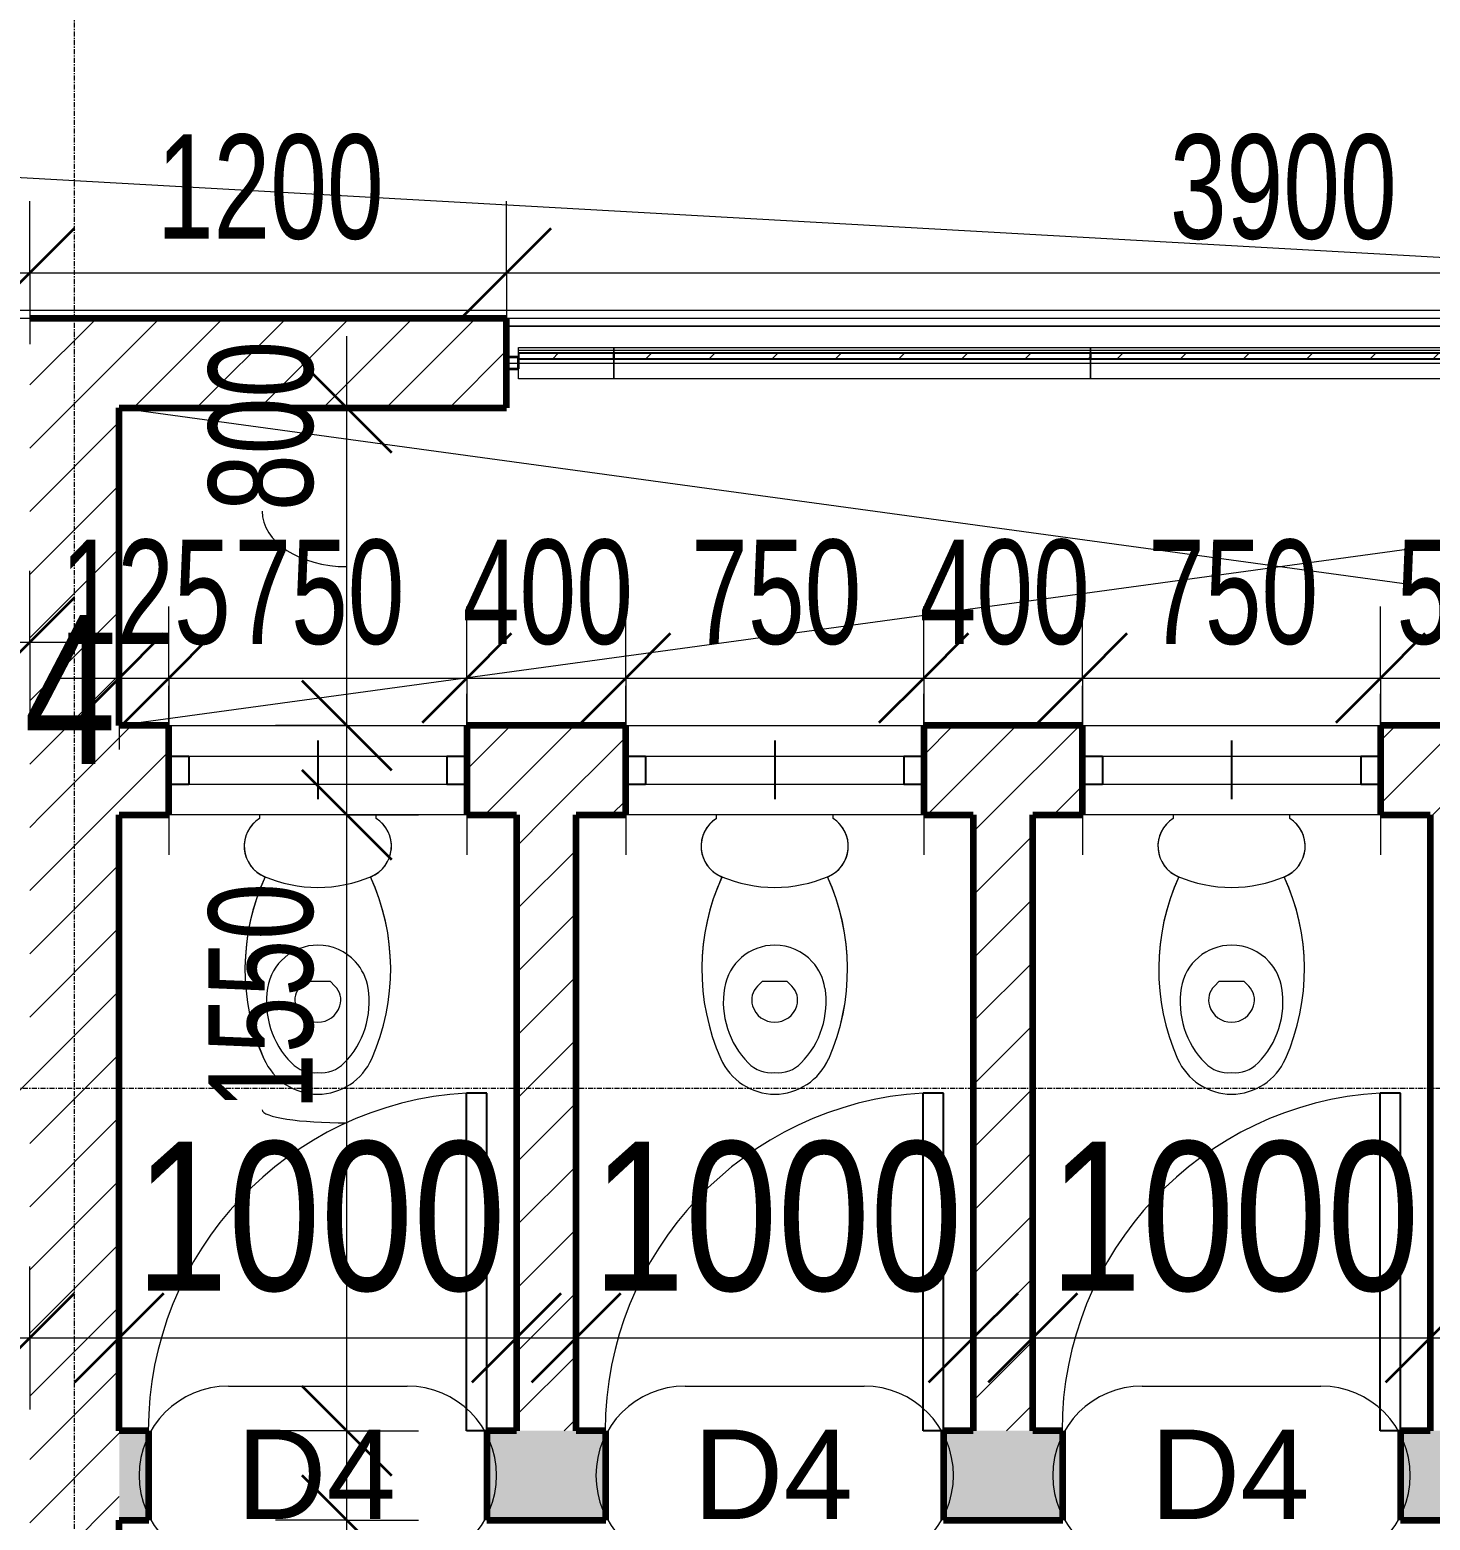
# Model space of a CAD drawing. Header units: millimetres. Extents: x -35190 to 411743, y -233114 to 23872.
# Drawn here: x 7874 to 11399, y 5335 to 9086 of the extents above; entities that cross this region are included whole.
import ezdxf

# ---------------------------------------------------------------- set-up
doc = ezdxf.new("R2010")
doc.units = ezdxf.units.MM
doc.linetypes.add('Grid Line', pattern=[22.225, 12.7, -3.175, 3.175, -3.175])
for name, color, linetype, lineweight in [('A-ANNO-DIMS', 211, 'Continuous', 9), ('A-ANNO-DIMS-75', 211, 'Continuous', 9), ('A-DETL-THIN', 151, 'Continuous', 18), ('A-DOOR', 31, 'Continuous', 18), ('A-DOOR-IDEN', 31, 'Continuous', 9), ('A-FLOR-HRAL', 11, 'Continuous', 18), ('A-GLAZ', 151, 'Continuous', 18), ('A-GLAZ-CURT', 52, 'Continuous', 18), ('A-GLAZ-CWMG', 51, 'Continuous', 18), ('A-WALL', 113, 'Continuous', 18), ('A-WALL-PATT', 111, 'Continuous', 18), ('P-SANR-FIXT', 6, 'Continuous', 18), ('S-GRID', 1, 'Continuous', 9)]:
    doc.layers.add(name, color=color, linetype=linetype, lineweight=lineweight)
doc.styles.add('Arial_10', font='arial.ttf', dxfattribs={"height": 225})
doc.styles.add('Arial_3', font='arial.ttf', dxfattribs={"width": 0.8, "height": 375})
doc.styles.add('Arial_8', font='arial.ttf', dxfattribs={"width": 0.7, "height": 262.5})
doc.dimstyles.new('main_4_5mm', dxfattribs={"dimscale": 304.8, "dimtxt": 382.597275, "dimasz": 0.738189, "dimexe": 0.590551, "dimexo": 0.0625, "dimgap": 0.024606, "dimtad": 1, "dimdec": 0, "dimzin": 0, "dimdsep": 46, "dimtxsty": 'Arial_3', "dimblk1": 'OBLIQUE', "dimblk2": 'OBLIQUE', "dimsah": 1, "dimcen": 0.09, "dimdle": 0.590551, "dimazin": 0, "dimtfac": 1, "dimtdec": 4, "dimtix": 1, "dimtmove": 0, "dimatfit": 3, "dimfxl": 0.590551, "dimfxlon": 1, "dimtvp": 1, "dimtolj": 1, "dimtzin": 0, "dimarcsym": 2})
doc.dimstyles.new('main_4_5mm_1', dxfattribs={"dimscale": 304.8, "dimtxt": 382.597275, "dimasz": 0.738189, "dimexe": 0.590551, "dimexo": 0.0625, "dimgap": 0.024606, "dimtad": 1, "dimdec": 0, "dimzin": 0, "dimdsep": 46, "dimtxsty": 'Arial_3', "dimblk1": 'OBLIQUE', "dimblk2": 'OBLIQUE', "dimsah": 1, "dimcen": 0.09, "dimdle": 0.590551, "dimazin": 0, "dimtfac": 1, "dimtdec": 4, "dimtix": 1, "dimtmove": 1, "dimatfit": 3, "dimfxl": 0.590551, "dimfxlon": 1, "dimtvp": 1, "dimtolj": 1, "dimtzin": 0, "dimarcsym": 2})
doc.dimstyles.new('small_3_5mm', dxfattribs={"dimscale": 304.8, "dimtxt": 267.818092, "dimasz": 0.738189, "dimexe": 0.590551, "dimexo": 0.0625, "dimgap": 0.024606, "dimtad": 1, "dimdec": 0, "dimzin": 0, "dimdsep": 46, "dimtxsty": 'Arial_8', "dimblk1": 'OBLIQUE', "dimblk2": 'OBLIQUE', "dimsah": 1, "dimcen": 0.09, "dimdle": 0.590551, "dimazin": 0, "dimtfac": 1, "dimtdec": 4, "dimtix": 1, "dimtmove": 0, "dimatfit": 3, "dimfxl": 0.590551, "dimfxlon": 1, "dimtvp": 1, "dimtolj": 1, "dimtzin": 0, "dimarcsym": 2})
doc.dimstyles.new('small_3_5mm_1', dxfattribs={"dimscale": 304.8, "dimtxt": 267.818092, "dimasz": 0.738189, "dimexe": 0.590551, "dimexo": 0.0625, "dimgap": 0.024606, "dimtad": 1, "dimdec": 0, "dimzin": 0, "dimdsep": 46, "dimtxsty": 'Arial_8', "dimblk1": 'OBLIQUE', "dimblk2": 'OBLIQUE', "dimsah": 1, "dimcen": 0.09, "dimdle": 0.590551, "dimazin": 0, "dimtfac": 1, "dimtdec": 4, "dimtix": 1, "dimtmove": 1, "dimatfit": 3, "dimfxl": 0.590551, "dimfxlon": 1, "dimtvp": 1, "dimtolj": 1, "dimtzin": 0, "dimarcsym": 2})
pattern_1 = [(45, (0, 0), (-79.5495, 79.5495), [])]

# ---------------------------------------------------------------- blocks, each defined once
blk = doc.blocks.new('M_Single-Flush - 850 x 2100mm-428653-GROUND FLOOR')
at = {"layer": 'A-DOOR', "lineweight": 25}
for p, q in [((374, 112.5), (374, 962.7)), ((425, 962.7), (374, 962.7)), ((425, 112.5), (425, 962.7)), ((425, 112.5), (374, 112.5))]:
    blk.add_line(p, q, dxfattribs=at)
at = {"layer": 'A-DOOR'}
blk.add_arc((425, 112.5), 851.7, 93.433, 180, dxfattribs=at)
blk = doc.blocks.new('Sliding - 2L - SL750 X 900-440830-GROUND FLOOR')
at = {"layer": 'A-GLAZ'}
for p, q in [((-48.8, 112.5), (-48.8, 212.5)), ((701.2, 112.5), (701.2, 212.5)), ((651.2, 35), (1.2, 35)), ((1.2, -35), (651.2, -35)), ((-48.8, -112.5), (-48.8, -192.5)), ((701.2, -112.5), (701.2, -212.5))]:
    blk.add_line(p, q, dxfattribs=at)
at = {"layer": 'A-GLAZ', "lineweight": 25}
for p, q in [((326.2, -75), (326.2, 72.5)), ((1.2, 35), (-48.8, 35)), ((1.2, -35), (1.2, 35)), ((701.2, 35), (651.2, 35)), ((651.2, -35), (651.2, 35)), ((-48.8, -35), (1.2, -35)), ((651.2, -35), (701.2, -35))]:
    blk.add_line(p, q, dxfattribs=at)
blk = doc.blocks.new('Top Rail Type - Top Rail_Internal_-462141-GROUND FLOOR')
at = {"layer": 'A-FLOR-HRAL'}
for p, q in [((14148.9, 8379.7), (4947.9, 8379.7)), ((9073.9, 8339.7), (12973.9, 8339.7))]:
    blk.add_line(p, q, dxfattribs=at)
blk = doc.blocks.new('Top Rail Type - Top Rail_Internal_-V3-GROUND FLOOR')
at = {"layer": 'A-FLOR-HRAL'}
for p, q in [((14148.9, 8379.7), (1223.9, 8379.7)), ((12973.9, 8339.7), (9073.9, 8339.7))]:
    blk.add_line(p, q, dxfattribs=at)
blk = doc.blocks.new('WC Dis w Cistern _7_ - 540 x 360mm-515151-GROUND FLOOR')
at = {"layer": 'P-SANR-FIXT'}
for p, q in [((-146.9, 0), (-146.9, -8.9)), ((-146.9, 0), (-146.9, -8.9)), ((146.9, -8.9), (146.9, 0)), ((146.9, -8.9), (146.9, 0)), ((-43.1, -430.6), (-30.8, -418.2)), ((-30.8, -418.2), (30.8, -418.2)), ((30.8, -418.2), (43.1, -430.6))]:
    blk.add_line(p, q, dxfattribs=at)
for centre, radius, start, end in [((-102.8, -78.7), 82.5, 122.2745, 248.8192), ((-102.8, -78.7), 82.5, 122.2745, 246.8782), ((102.8, -78.7), 82.5, 291.1808, 57.7255), ((102.8, -78.7), 82.5, 293.1218, 57.7255), ((375, -388.2), 558.4, 155.3545, 203.7969), ((375, -388.2), 558.4, 155.3903, 203.7969), ((0, 162.1), 344.3, 246.8782, 293.1218), ((-375, -388.2), 558.4, 336.2031, 24.6455), ((-375, -388.2), 558.4, 336.2031, 24.6097), ((0, -455.9), 128.2, 89.9985, 170.9061), ((0, -455.9), 128.2, 42.4453, 90.0015), ((0, -455.9), 128.2, 9.0939, 42.4453), ((90.5, -470.4), 219.9, 170.9061, 224.3974), ((-7.8, -465.9), 50, 135, 197.1865), ((7.8, -465.9), 50, 342.8171, 45), ((-90.5, -470.4), 219.9, 315.6026, 9.0939), ((0, -463.5), 58.1, 197.1865, 342.8171), ((1.4, -553), 150, 203.7969, 269.4689), ((1.4, -553), 150, 203.7969, 269.4689), ((-8.3, -567.1), 81.6, 224.3974, 275.8355), ((-1.4, -553), 150, 270.5311, 336.2031), ((-1.4, -553), 150, 270.5311, 336.2031), ((8.3, -567.1), 81.6, 264.1645, 315.6026)]:
    blk.add_arc(centre, radius, start, end, dxfattribs=at)
blk = doc.blocks.new('Rectangular Mullion - 30mm Square-695042-GROUND FLOOR')
at = {"layer": 'A-GLAZ-CWMG', "lineweight": 35}
for p, q in [((-30, 15), (0, 15)), ((-30, -15), (-30, 15)), ((0, 15), (0, -15)), ((0, -15), (-30, -15))]:
    blk.add_line(p, q, dxfattribs=at)
blk = doc.blocks.new('grill panel - grill panel-704256-GROUND FLOOR')
at = {"layer": 'A-GLAZ-CURT'}
for p, q in [((-600, -32.3), (-600, -24.6)), ((-600, -39.4), (-600, -32.3)), ((600, -32.3), (-600, -32.3)), ((600, -24.6), (600, -32.3)), ((600, -32.3), (600, -39.4)), ((600, -39.4), (-600, -39.4))]:
    blk.add_line(p, q, dxfattribs=at)
blk = doc.blocks.new('grill panel - grill panel-V38-GROUND FLOOR')
at = {"layer": 'A-GLAZ-CURT'}
h = blk.add_hatch(dxfattribs=at)
h.set_pattern_fill('FP_26', color=256, style=0, pattern_type=2)
h.set_pattern_definition([(225, (11143.9, 8247.18), (79.5495, -79.5495), [])])
h.paths.add_polyline_path([(-600, -10.4), (-600, -24.6), (600, -24.6), (600, -10.4), (-554.3, -10.4)])
for p, q in [((-600, -10.4), (-600, 39.4)), ((-600, 39.4), (600, 39.4)), ((600, 39.4), (600, -10.4))]:
    blk.add_line(p, q, dxfattribs=at)
at = {"layer": 'A-GLAZ-CURT', "lineweight": 25}
for p, q in [((-600, -10.4), (-600, -24.6)), ((600, -10.4), (-600, -10.4)), ((-600, -24.6), (600, -24.6)), ((600, -24.6), (600, -10.4))]:
    blk.add_line(p, q, dxfattribs=at)
blk = doc.blocks.new('grill panel - grill panel-V39-GROUND FLOOR')
at = {"layer": 'A-GLAZ-CURT'}
h = blk.add_hatch(dxfattribs=at)
h.set_pattern_fill('FP_27', color=256, style=0, pattern_type=2)
h.set_pattern_definition([(225, (9943.9, 8247.18), (79.5495, -79.5495), [])])
h.paths.add_polyline_path([(-600, -10.4), (-600, -24.6), (600, -24.6), (600, -10.4), (-294.5, -10.4)])
for p, q in [((-600, -10.4), (-600, 39.4)), ((-600, 39.4), (600, 39.4)), ((600, 39.4), (600, -10.4))]:
    blk.add_line(p, q, dxfattribs=at)
at = {"layer": 'A-GLAZ-CURT', "lineweight": 25}
for p, q in [((-600, -10.4), (-600, -24.6)), ((600, -10.4), (-600, -10.4)), ((-600, -24.6), (600, -24.6)), ((600, -24.6), (600, -10.4))]:
    blk.add_line(p, q, dxfattribs=at)
blk = doc.blocks.new('grill panel - grill panel-704987-GROUND FLOOR')
at = {"layer": 'A-GLAZ-CURT'}
for p, q in [((-120, -32.3), (-120, -24.6)), ((-120, -39.4), (-120, -32.3)), ((120, -32.3), (-120, -32.3)), ((120, -24.6), (120, -32.3)), ((120, -32.3), (120, -39.4)), ((120, -39.4), (-120, -39.4))]:
    blk.add_line(p, q, dxfattribs=at)
blk = doc.blocks.new('grill panel - grill panel-V40-GROUND FLOOR')
at = {"layer": 'A-GLAZ-CURT'}
h = blk.add_hatch(dxfattribs=at)
h.set_pattern_fill('FP_28', color=256, style=0, pattern_type=2)
h.set_pattern_definition([(225, (9223.9, 8247.18), (79.5495, -79.5495), [])])
h.paths.add_polyline_path([(-120, -10.4), (-120, -24.6), (120, -24.6), (120, -10.4), (-41.4, -10.4)])
for p, q in [((-120, -10.4), (-120, 39.4)), ((-120, 39.4), (120, 39.4)), ((120, 39.4), (120, 15))]:
    blk.add_line(p, q, dxfattribs=at)
at = {"layer": 'A-GLAZ-CURT', "lineweight": 25}
for p, q in [((-120, -10.4), (-120, -24.6)), ((120, -10.4), (-120, -10.4)), ((-120, -24.6), (120, -24.6)), ((120, -24.6), (120, -10.4))]:
    blk.add_line(p, q, dxfattribs=at)
blk = doc.blocks.new('DIMBLOCK10-GROUND FLOOR')
at = {"layer": 'A-ANNO-DIMS-75', "transparency": 16777216}
for p, q in [((5448.9, 5793.4), (5448.9, 5973.4)), ((7873.9, 5793.4), (7873.9, 5973.4)), ((5268.9, 5793.4), (8053.9, 5793.4)), ((5448.9, 5793.4), (5448.9, 5613.4)), ((7873.9, 5793.4), (7873.9, 5613.4))]:
    blk.add_line(p, q, dxfattribs=at)
at = {"layer": 'A-ANNO-DIMS-75', "lineweight": 35, "transparency": 16777216}
for p, q in [((5448.9, 5793.4), (5561.4, 5905.9)), ((7873.9, 5793.4), (7986.4, 5905.9)), ((5448.9, 5793.4), (5336.4, 5680.9)), ((7873.9, 5793.4), (7761.4, 5680.9))]:
    blk.add_line(p, q, dxfattribs=at)
at = {"layer": 'A-ANNO-DIMS-75', "color": 0, "transparency": 16777216, "insert": (6202.3, 6287.7), "char_height": 375, "width": 1101.88, "attachment_point": 1, "line_spacing_factor": 0.941778, "style": 'Arial_3'}
blk.add_mtext('2425', dxfattribs=at)
blk = doc.blocks.new('_Oblique')
at = {"color": 0, "linetype": 'ByBlock', "lineweight": -2}
blk.add_line((-0.5, -0.5), (0.5, 0.5), dxfattribs=at)
blk = doc.blocks.new('DIMBLOCK15-GROUND FLOOR')
at = {"layer": 'A-ANNO-DIMS-75', "transparency": 16777216}
for p, q in [((8098.9, 5793.4), (8098.9, 5973.4)), ((9098.9, 5793.4), (9098.9, 5973.4)), ((7918.9, 5793.4), (9278.9, 5793.4)), ((8098.9, 5793.4), (8098.9, 5613.4)), ((9098.9, 5793.4), (9098.9, 5613.4))]:
    blk.add_line(p, q, dxfattribs=at)
at = {"layer": 'A-ANNO-DIMS-75', "lineweight": 35, "transparency": 16777216}
for p, q in [((8098.9, 5793.4), (8211.4, 5905.9)), ((9098.9, 5793.4), (9211.4, 5905.9)), ((8098.9, 5793.4), (7986.4, 5680.9)), ((9098.9, 5793.4), (8986.4, 5680.9))]:
    blk.add_line(p, q, dxfattribs=at)
at = {"layer": 'A-ANNO-DIMS-75', "color": 0, "transparency": 16777216, "insert": (8139.8, 6287.7), "char_height": 375, "width": 1101.88, "attachment_point": 1, "line_spacing_factor": 0.941778, "style": 'Arial_3'}
blk.add_mtext('1000', dxfattribs=at)
blk = doc.blocks.new('DIMBLOCK130-GROUND FLOOR')
at = {"layer": 'A-ANNO-DIMS-75', "transparency": 16777216}
for p, q in [((9248.9, 5793.4), (9248.9, 5973.4)), ((10248.9, 5793.4), (10248.9, 5973.4)), ((9068.9, 5793.4), (10428.9, 5793.4)), ((9248.9, 5793.4), (9248.9, 5613.4)), ((10248.9, 5793.4), (10248.9, 5613.4))]:
    blk.add_line(p, q, dxfattribs=at)
at = {"layer": 'A-ANNO-DIMS-75', "lineweight": 35, "transparency": 16777216}
for p, q in [((9248.9, 5793.4), (9361.4, 5905.9)), ((10248.9, 5793.4), (10361.4, 5905.9)), ((9248.9, 5793.4), (9136.4, 5680.9)), ((10248.9, 5793.4), (10136.4, 5680.9))]:
    blk.add_line(p, q, dxfattribs=at)
at = {"layer": 'A-ANNO-DIMS-75', "color": 0, "transparency": 16777216, "insert": (9289.8, 6287.7), "char_height": 375, "width": 1101.88, "attachment_point": 1, "line_spacing_factor": 0.941778, "style": 'Arial_3'}
blk.add_mtext('1000', dxfattribs=at)
blk = doc.blocks.new('DIMBLOCK131-GROUND FLOOR')
at = {"layer": 'A-ANNO-DIMS-75', "transparency": 16777216}
for p, q in [((10398.9, 5793.4), (10398.9, 5973.4)), ((11398.9, 5793.4), (11398.9, 5973.4)), ((10218.9, 5793.4), (11578.9, 5793.4)), ((10398.9, 5793.4), (10398.9, 5613.4)), ((11398.9, 5793.4), (11398.9, 5613.4))]:
    blk.add_line(p, q, dxfattribs=at)
at = {"layer": 'A-ANNO-DIMS-75', "lineweight": 35, "transparency": 16777216}
for p, q in [((10398.9, 5793.4), (10511.4, 5905.9)), ((11398.9, 5793.4), (11511.4, 5905.9)), ((10398.9, 5793.4), (10286.4, 5680.9)), ((11398.9, 5793.4), (11286.4, 5680.9))]:
    blk.add_line(p, q, dxfattribs=at)
at = {"layer": 'A-ANNO-DIMS-75', "color": 0, "transparency": 16777216, "insert": (10439.8, 6287.7), "char_height": 375, "width": 1101.88, "attachment_point": 1, "line_spacing_factor": 0.941778, "style": 'Arial_3'}
blk.add_mtext('1000', dxfattribs=at)
blk = doc.blocks.new('DIMBLOCK250-GROUND FLOOR')
at = {"layer": 'A-ANNO-DIMS-75', "transparency": 16777216}
for p, q in [((8672, 7154.7), (8672, 8314.7)), ((8672, 8134.7), (8492, 8134.7)), ((8672, 8134.7), (8852, 8134.7)), ((8672, 7334.7), (8492, 7334.7)), ((8672, 7334.7), (8852, 7334.7))]:
    blk.add_line(p, q, dxfattribs=at)
at = {"layer": 'A-ANNO-DIMS-75', "lineweight": 35, "transparency": 16777216}
for p, q in [((8672, 8134.7), (8559.5, 8247.2)), ((8672, 8134.7), (8784.5, 8022.2)), ((8672, 7334.7), (8559.5, 7447.2)), ((8672, 7334.7), (8784.5, 7222.2))]:
    blk.add_line(p, q, dxfattribs=at)
at = {"layer": 'A-ANNO-DIMS-75', "transparency": 16777216}
blk.add_ellipse((8672, 7874.7), major_axis=(213.5, 0), ratio=0.655844, start_param=3.141593, end_param=4.712389, dxfattribs=at)
at = {"layer": 'A-ANNO-DIMS-75', "color": 0, "transparency": 16777216, "insert": (8323.7, 7874.7), "char_height": 262.5, "width": 504.322, "attachment_point": 1, "rotation": 90, "line_spacing_factor": 0.941778, "style": 'Arial_8'}
blk.add_mtext('800', dxfattribs=at)
blk = doc.blocks.new('DIMBLOCK251-GROUND FLOOR')
at = {"layer": 'A-ANNO-DIMS-75', "transparency": 16777216}
for p, q in [((8672, 5379.7), (8672, 7289.7)), ((8672, 7109.7), (8492, 7109.7)), ((8672, 7109.7), (8852, 7109.7)), ((8672, 5559.7), (8492, 5559.7)), ((8672, 5559.7), (8852, 5559.7))]:
    blk.add_line(p, q, dxfattribs=at)
at = {"layer": 'A-ANNO-DIMS-75', "lineweight": 35, "transparency": 16777216}
for p, q in [((8672, 7109.7), (8559.5, 7222.2)), ((8672, 7109.7), (8784.5, 6997.2)), ((8672, 5559.7), (8559.5, 5672.2)), ((8672, 5559.7), (8784.5, 5447.2))]:
    blk.add_line(p, q, dxfattribs=at)
at = {"layer": 'A-ANNO-DIMS-75', "transparency": 16777216}
blk.add_ellipse((8672, 6367.2), major_axis=(213.5, 0), ratio=0.15233, start_param=3.141593, end_param=4.712389, dxfattribs=at)
at = {"layer": 'A-ANNO-DIMS-75', "color": 0, "transparency": 16777216, "insert": (8323.7, 6367.2), "char_height": 262.5, "width": 672.429, "attachment_point": 1, "rotation": 90, "line_spacing_factor": 0.941778, "style": 'Arial_8'}
blk.add_mtext('1550', dxfattribs=at)
blk = doc.blocks.new('DIMBLOCK252-GROUND FLOOR')
at = {"layer": 'A-ANNO-DIMS-75', "transparency": 16777216}
for p, q in [((8672, 3254.7), (8672, 5514.7)), ((8672, 5334.7), (8492, 5334.7)), ((8672, 5334.7), (8852, 5334.7)), ((8672, 3434.7), (8492, 3434.7)), ((8672, 3434.7), (8852, 3434.7))]:
    blk.add_line(p, q, dxfattribs=at)
at = {"layer": 'A-ANNO-DIMS-75', "lineweight": 35, "transparency": 16777216}
for p, q in [((8672, 5334.7), (8559.5, 5447.2)), ((8672, 5334.7), (8784.5, 5222.2)), ((8672, 3434.7), (8559.5, 3547.2)), ((8672, 3434.7), (8784.5, 3322.2))]:
    blk.add_line(p, q, dxfattribs=at)
at = {"layer": 'A-ANNO-DIMS-75', "color": 0, "transparency": 16777216, "insert": (8323.7, 4104.5), "char_height": 262.5, "width": 672.429, "attachment_point": 1, "rotation": 90, "line_spacing_factor": 0.941778, "style": 'Arial_8'}
blk.add_mtext('1900', dxfattribs=at)
blk = doc.blocks.new('DIMBLOCK285-GROUND FLOOR')
at = {"layer": 'A-ANNO-DIMS-75', "transparency": 16777216}
for p, q in [((7599.9, 7544.3), (7599.9, 7724.3)), ((7873.9, 7544.3), (7873.9, 7724.3)), ((7599.9, 7544.3), (8053.9, 7544.3)), ((7599.9, 7544.3), (7599.9, 7364.3)), ((7873.9, 7544.3), (7873.9, 7364.3))]:
    blk.add_line(p, q, dxfattribs=at)
at = {"layer": 'A-ANNO-DIMS-75', "lineweight": 35, "transparency": 16777216}
for p, q in [((7599.9, 7544.3), (7712.4, 7656.8)), ((7873.9, 7544.3), (7986.4, 7656.8)), ((7599.9, 7544.3), (7487.4, 7431.8)), ((7873.9, 7544.3), (7761.4, 7431.8))]:
    blk.add_line(p, q, dxfattribs=at)
at = {"layer": 'A-ANNO-DIMS-75', "transparency": 16777216}
blk.add_ellipse((7392.6, 7544.3), major_axis=(-344.3, 0), ratio=0.359524, start_param=1.570796, end_param=3.141593, dxfattribs=at)
at = {"layer": 'A-ANNO-DIMS-75', "color": 0, "transparency": 16777216, "insert": (7392.6, 7613), "char_height": 375, "width": 826.41, "attachment_point": 1, "line_spacing_factor": 0.941778, "style": 'Arial_3'}
blk.add_mtext('274', dxfattribs=at)
blk = doc.blocks.new('DIMBLOCK505-GROUND FLOOR')
at = {"layer": 'A-ANNO-DIMS-75', "transparency": 16777216}
for p, q in [((7873.9, 8474.3), (7873.9, 8654.3)), ((9073.9, 8474.3), (9073.9, 8654.3)), ((7693.9, 8474.3), (9073.9, 8474.3)), ((7873.9, 8474.3), (7873.9, 8294.3)), ((9073.9, 8474.3), (9073.9, 8294.3))]:
    blk.add_line(p, q, dxfattribs=at)
at = {"layer": 'A-ANNO-DIMS-75', "lineweight": 35, "transparency": 16777216}
for p, q in [((7873.9, 8474.3), (7986.4, 8586.8)), ((9073.9, 8474.3), (9186.4, 8586.8)), ((7873.9, 8474.3), (7761.4, 8361.8)), ((9073.9, 8474.3), (8961.4, 8361.8))]:
    blk.add_line(p, q, dxfattribs=at)
at = {"layer": 'A-ANNO-DIMS-75', "color": 0, "transparency": 16777216, "insert": (8193.7, 8822.5), "char_height": 262.5, "width": 672.429, "attachment_point": 1, "line_spacing_factor": 0.941778, "style": 'Arial_8'}
blk.add_mtext('1200', dxfattribs=at)
blk = doc.blocks.new('DIMBLOCK506-GROUND FLOOR')
at = {"layer": 'A-ANNO-DIMS-75', "transparency": 16777216}
for p, q in [((9073.9, 8474.3), (9073.9, 8654.3)), ((12973.9, 8474.3), (12973.9, 8654.3)), ((9073.9, 8474.3), (12973.9, 8474.3)), ((9073.9, 8474.3), (9073.9, 8294.3)), ((12973.9, 8474.3), (12973.9, 8294.3))]:
    blk.add_line(p, q, dxfattribs=at)
at = {"layer": 'A-ANNO-DIMS-75', "lineweight": 35, "transparency": 16777216}
for p, q in [((9073.9, 8474.3), (9186.4, 8586.8)), ((12973.9, 8474.3), (13086.4, 8586.8)), ((9073.9, 8474.3), (8961.4, 8361.8)), ((12973.9, 8474.3), (12861.4, 8361.8))]:
    blk.add_line(p, q, dxfattribs=at)
at = {"layer": 'A-ANNO-DIMS-75', "color": 0, "transparency": 16777216, "insert": (10743.7, 8822.5), "char_height": 262.5, "width": 672.429, "attachment_point": 1, "line_spacing_factor": 0.941778, "style": 'Arial_8'}
blk.add_mtext('3900', dxfattribs=at)
blk = doc.blocks.new('DIMBLOCK512-GROUND FLOOR')
at = {"layer": 'A-ANNO-DIMS-75', "transparency": 16777216}
for p, q in [((8098.9, 7454.4), (8098.9, 7634.4)), ((8223.9, 7454.4), (8223.9, 7634.4)), ((7918.9, 7454.4), (8223.9, 7454.4)), ((8098.9, 7454.4), (8098.9, 7274.4)), ((8223.9, 7454.4), (8223.9, 7274.4))]:
    blk.add_line(p, q, dxfattribs=at)
at = {"layer": 'A-ANNO-DIMS-75', "lineweight": 35, "transparency": 16777216}
for p, q in [((8098.9, 7454.4), (8211.4, 7566.9)), ((8223.9, 7454.4), (8336.4, 7566.9)), ((8098.9, 7454.4), (7986.4, 7341.9)), ((8223.9, 7454.4), (8111.4, 7341.9))]:
    blk.add_line(p, q, dxfattribs=at)
at = {"layer": 'A-ANNO-DIMS-75', "color": 0, "transparency": 16777216, "insert": (7951.3, 7802.7), "char_height": 262.5, "width": 504.322, "attachment_point": 1, "line_spacing_factor": 0.941778, "style": 'Arial_8'}
blk.add_mtext('125', dxfattribs=at)
blk = doc.blocks.new('DIMBLOCK513-GROUND FLOOR')
at = {"layer": 'A-ANNO-DIMS-75', "transparency": 16777216}
for p, q in [((8223.9, 7454.4), (8223.9, 7634.4)), ((8973.9, 7454.4), (8973.9, 7634.4)), ((8223.9, 7454.4), (8973.9, 7454.4)), ((8223.9, 7454.4), (8223.9, 7274.4)), ((8973.9, 7454.4), (8973.9, 7274.4))]:
    blk.add_line(p, q, dxfattribs=at)
at = {"layer": 'A-ANNO-DIMS-75', "lineweight": 35, "transparency": 16777216}
for p, q in [((8223.9, 7454.4), (8336.4, 7566.9)), ((8973.9, 7454.4), (9086.4, 7566.9)), ((8223.9, 7454.4), (8111.4, 7341.9)), ((8973.9, 7454.4), (8861.4, 7341.9))]:
    blk.add_line(p, q, dxfattribs=at)
at = {"layer": 'A-ANNO-DIMS-75', "color": 0, "transparency": 16777216, "insert": (8388.8, 7802.7), "char_height": 262.5, "width": 504.322, "attachment_point": 1, "line_spacing_factor": 0.941778, "style": 'Arial_8'}
blk.add_mtext('750', dxfattribs=at)
blk = doc.blocks.new('DIMBLOCK514-GROUND FLOOR')
at = {"layer": 'A-ANNO-DIMS-75', "transparency": 16777216}
for p, q in [((8973.9, 7454.4), (8973.9, 7634.4)), ((9373.9, 7454.4), (9373.9, 7634.4)), ((8973.9, 7454.4), (9373.9, 7454.4)), ((8973.9, 7454.4), (8973.9, 7274.4)), ((9373.9, 7454.4), (9373.9, 7274.4))]:
    blk.add_line(p, q, dxfattribs=at)
at = {"layer": 'A-ANNO-DIMS-75', "lineweight": 35, "transparency": 16777216}
for p, q in [((8973.9, 7454.4), (9086.4, 7566.9)), ((9373.9, 7454.4), (9486.4, 7566.9)), ((8973.9, 7454.4), (8861.4, 7341.9)), ((9373.9, 7454.4), (9261.4, 7341.9))]:
    blk.add_line(p, q, dxfattribs=at)
at = {"layer": 'A-ANNO-DIMS-75', "color": 0, "transparency": 16777216, "insert": (8963.8, 7802.7), "char_height": 262.5, "width": 504.322, "attachment_point": 1, "line_spacing_factor": 0.941778, "style": 'Arial_8'}
blk.add_mtext('400', dxfattribs=at)
blk = doc.blocks.new('DIMBLOCK515-GROUND FLOOR')
at = {"layer": 'A-ANNO-DIMS-75', "transparency": 16777216}
for p, q in [((9373.9, 7454.4), (9373.9, 7634.4)), ((10123.9, 7454.4), (10123.9, 7634.4)), ((9373.9, 7454.4), (10123.9, 7454.4)), ((9373.9, 7454.4), (9373.9, 7274.4)), ((10123.9, 7454.4), (10123.9, 7274.4))]:
    blk.add_line(p, q, dxfattribs=at)
at = {"layer": 'A-ANNO-DIMS-75', "lineweight": 35, "transparency": 16777216}
for p, q in [((9373.9, 7454.4), (9486.4, 7566.9)), ((10123.9, 7454.4), (10236.4, 7566.9)), ((9373.9, 7454.4), (9261.4, 7341.9)), ((10123.9, 7454.4), (10011.4, 7341.9))]:
    blk.add_line(p, q, dxfattribs=at)
at = {"layer": 'A-ANNO-DIMS-75', "color": 0, "transparency": 16777216, "insert": (9538.8, 7802.7), "char_height": 262.5, "width": 504.322, "attachment_point": 1, "line_spacing_factor": 0.941778, "style": 'Arial_8'}
blk.add_mtext('750', dxfattribs=at)
blk = doc.blocks.new('DIMBLOCK516-GROUND FLOOR')
at = {"layer": 'A-ANNO-DIMS-75', "transparency": 16777216}
for p, q in [((10123.9, 7454.4), (10123.9, 7634.4)), ((10523.9, 7454.4), (10523.9, 7634.4)), ((10123.9, 7454.4), (10523.9, 7454.4)), ((10123.9, 7454.4), (10123.9, 7274.4)), ((10523.9, 7454.4), (10523.9, 7274.4))]:
    blk.add_line(p, q, dxfattribs=at)
at = {"layer": 'A-ANNO-DIMS-75', "lineweight": 35, "transparency": 16777216}
for p, q in [((10123.9, 7454.4), (10236.4, 7566.9)), ((10523.9, 7454.4), (10636.4, 7566.9)), ((10123.9, 7454.4), (10011.4, 7341.9)), ((10523.9, 7454.4), (10411.4, 7341.9))]:
    blk.add_line(p, q, dxfattribs=at)
at = {"layer": 'A-ANNO-DIMS-75', "color": 0, "transparency": 16777216, "insert": (10113.8, 7802.7), "char_height": 262.5, "width": 504.322, "attachment_point": 1, "line_spacing_factor": 0.941778, "style": 'Arial_8'}
blk.add_mtext('400', dxfattribs=at)
blk = doc.blocks.new('DIMBLOCK517-GROUND FLOOR')
at = {"layer": 'A-ANNO-DIMS-75', "transparency": 16777216}
for p, q in [((10523.9, 7454.4), (10523.9, 7634.4)), ((11273.9, 7454.4), (11273.9, 7634.4)), ((10523.9, 7454.4), (11273.9, 7454.4)), ((10523.9, 7454.4), (10523.9, 7274.4)), ((11273.9, 7454.4), (11273.9, 7274.4))]:
    blk.add_line(p, q, dxfattribs=at)
at = {"layer": 'A-ANNO-DIMS-75', "lineweight": 35, "transparency": 16777216}
for p, q in [((10523.9, 7454.4), (10636.4, 7566.9)), ((11273.9, 7454.4), (11386.4, 7566.9)), ((10523.9, 7454.4), (10411.4, 7341.9)), ((11273.9, 7454.4), (11161.4, 7341.9))]:
    blk.add_line(p, q, dxfattribs=at)
at = {"layer": 'A-ANNO-DIMS-75', "color": 0, "transparency": 16777216, "insert": (10688.8, 7802.7), "char_height": 262.5, "width": 504.322, "attachment_point": 1, "line_spacing_factor": 0.941778, "style": 'Arial_8'}
blk.add_mtext('750', dxfattribs=at)
blk = doc.blocks.new('DIMBLOCK518-GROUND FLOOR')
at = {"layer": 'A-ANNO-DIMS-75', "transparency": 16777216}
for p, q in [((11273.9, 7454.4), (11273.9, 7634.4)), ((11773.9, 7454.4), (11773.9, 7634.4)), ((11273.9, 7454.4), (11773.9, 7454.4)), ((11273.9, 7454.4), (11273.9, 7274.4)), ((11773.9, 7454.4), (11773.9, 7274.4))]:
    blk.add_line(p, q, dxfattribs=at)
at = {"layer": 'A-ANNO-DIMS-75', "lineweight": 35, "transparency": 16777216}
for p, q in [((11273.9, 7454.4), (11386.4, 7566.9)), ((11773.9, 7454.4), (11886.4, 7566.9)), ((11273.9, 7454.4), (11161.4, 7341.9)), ((11773.9, 7454.4), (11661.4, 7341.9))]:
    blk.add_line(p, q, dxfattribs=at)
at = {"layer": 'A-ANNO-DIMS-75', "color": 0, "transparency": 16777216, "insert": (11313.8, 7802.7), "char_height": 262.5, "width": 504.322, "attachment_point": 1, "line_spacing_factor": 0.941778, "style": 'Arial_8'}
blk.add_mtext('500', dxfattribs=at)
blk = doc.blocks.new('M_Door Tag - M_Door Tag-1233-GROUND FLOOR')
at = {"layer": 'A-DOOR-IDEN'}
for p, q in [((-3, 3), (3, 3)), ((-3, -3), (3, -3))]:
    blk.add_line(p, q, dxfattribs=at)
for centre, start, end in [((-3, 0), 90, 270), ((3, 0), 270, 90)]:
    blk.add_arc(centre, 3, start, end, dxfattribs=at)

msp = doc.modelspace()

# ---------------------------------------------------------------- hatches: boundary and pattern name
at = {"layer": 'A-WALL-PATT'}
h = msp.add_hatch(dxfattribs=at)
h.set_pattern_fill('FP_1', color=256, style=0, pattern_type=2)
h.set_pattern_definition(pattern_1)
h.paths.add_polyline_path([(8098.9, 7334.7), (8098.9, 8359.7), (7873.9, 8359.7), (7873.9, 7334.7)])
h = msp.add_hatch(dxfattribs=at)
h.set_pattern_fill('FP_1', color=256, style=0, pattern_type=2)
h.set_pattern_definition(pattern_1)
h.paths.add_polyline_path([(8098.9, 8134.7), (9073.9, 8134.7), (9073.9, 8359.7), (8098.9, 8359.7), (8098.9, 8328.2)])
h = msp.add_hatch(dxfattribs=at)
h.set_pattern_fill('FP_1', color=256, style=0, pattern_type=2)
h.set_pattern_definition(pattern_1)
h.paths.add_polyline_path([(8223.9, 7109.7), (8223.9, 7334.7), (7873.9, 7334.7), (7873.9, 7109.7), (8098.9, 7109.7)])
h.paths.add_polyline_path([(8973.9, 7109.7), (9373.9, 7109.7), (9373.9, 7334.7), (8973.9, 7334.7)])
h.paths.add_polyline_path([(11623.9, 7109.7), (11773.9, 7109.7), (11773.9, 7334.7), (11273.9, 7334.7), (11273.9, 7109.7), (11398.9, 7109.7)])
h.paths.add_polyline_path([(10248.9, 7109.7), (10523.9, 7109.7), (10523.9, 7334.7), (10123.9, 7334.7), (10123.9, 7109.7)])
h.paths.add_polyline_path([(13073.9, 7109.7), (13073.9, 7334.7), (12523.9, 7334.7), (12523.9, 7109.7), (12671.3, 7109.7)])
h.paths.add_polyline_path([(13823.9, 7109.7), (13948.9, 7109.7), (13948.9, 7334.7), (13823.9, 7334.7)])
h = msp.add_hatch(dxfattribs=at)
h.set_pattern_fill('FP_1', color=256, style=0, pattern_type=2)
h.set_pattern_definition(pattern_1)
h.paths.add_polyline_path([(8098.9, 9.7), (8098.9, 1709.7), (7873.9, 1709.7), (7873.9, 9.7)])
h.paths.add_polyline_path([(7873.9, 3209.7), (8098.9, 3209.7), (8098.9, 7109.7), (7873.9, 7109.7), (7873.9, 3317.7)])
h = msp.add_hatch(dxfattribs=at)
h.set_pattern_fill('FP_1', color=256, style=0, pattern_type=2)
h.set_pattern_definition(pattern_1)
h.paths.add_polyline_path([(9098.9, 5559.7), (9248.9, 5559.7), (9248.9, 7109.7), (9098.9, 7109.7), (9098.9, 5822.9)])
h = msp.add_hatch(dxfattribs=at)
h.set_pattern_fill('FP_1', color=256, style=0, pattern_type=2)
h.set_pattern_definition(pattern_1)
h.paths.add_polyline_path([(10398.9, 5559.7), (10398.9, 7109.7), (10248.9, 7109.7), (10248.9, 5559.7)])
h = msp.add_hatch(dxfattribs=at)
h.set_pattern_fill('FP_1', color=256, style=0, pattern_type=2)
h.set_pattern_definition(pattern_1)
h.paths.add_polyline_path([(-311.1, 6309.7), (-311.1, 6534.7), (-351.1, 6534.7), (-351.1, 6309.7)])
h.paths.add_polyline_path([(1488.9, 6309.7), (1988.9, 6309.7), (1988.9, 6534.7), (1488.9, 6534.7)])
h.paths.add_polyline_path([(5223.9, 6309.7), (6699.9, 6309.7), (6699.9, 6534.7), (3788.9, 6534.7), (3788.9, 6309.7), (4523.9, 6309.7)])
h.paths.add_polyline_path([(7599.9, 6309.7), (7873.9, 6309.7), (7873.9, 6534.7), (7599.9, 6534.7), (7599.9, 6449.2)])
h = msp.add_hatch(color=1, dxfattribs=at)
h.paths.add_polyline_path([(8098.9, 5334.7), (8173.9, 5334.7), (8173.9, 5559.7), (8098.9, 5559.7), (8098.9, 5509.7)])
h.paths.add_polyline_path([(9323.9, 5334.7), (9323.9, 5559.7), (9023.9, 5559.7), (9023.9, 5334.7)])
h.paths.add_polyline_path([(10173.9, 5334.7), (10473.9, 5334.7), (10473.9, 5559.7), (10173.9, 5559.7)])
h.paths.add_polyline_path([(11698.2, 5334.7), (13948.9, 5334.7), (13948.9, 5559.7), (11323.9, 5559.7), (11323.9, 5334.7)])

# ---------------------------------------------------------------- linework, layer by layer
at = {"layer": 'A-DETL-THIN'}
for p, q in [((14148.9, 8359.7), (1223.9, 9085.9)), ((14148.9, 8359.7), (-276.1, 8359.7)), ((9073.9, 8247.2), (12861.4, 8247.2)), ((8098.9, 8134.7), (13948.9, 7334.7)), ((13948.9, 8134.7), (8098.9, 7334.7))]:
    msp.add_line(p, q, dxfattribs=at)
at = {"layer": 'A-WALL', "lineweight": 140}
for p, q in [((9073.9, 8359.7), (7873.9, 8359.7)), ((9073.9, 8134.7), (9073.9, 8359.7)), ((8098.9, 7334.7), (8098.9, 8134.7)), ((8098.9, 8134.7), (9073.9, 8134.7)), ((8223.9, 7334.7), (8098.9, 7334.7)), ((8223.9, 7109.7), (8223.9, 7334.7)), ((9373.9, 7334.7), (8973.9, 7334.7)), ((8973.9, 7334.7), (8973.9, 7109.7)), ((9373.9, 7109.7), (9373.9, 7334.7)), ((10523.9, 7334.7), (10123.9, 7334.7)), ((10123.9, 7334.7), (10123.9, 7109.7)), ((10523.9, 7109.7), (10523.9, 7334.7)), ((11773.9, 7334.7), (11273.9, 7334.7)), ((11273.9, 7334.7), (11273.9, 7109.7)), ((8098.9, 5559.7), (8098.9, 7109.7)), ((8098.9, 7109.7), (8223.9, 7109.7)), ((8973.9, 7109.7), (9098.9, 7109.7)), ((9098.9, 7109.7), (9098.9, 5559.7)), ((9248.9, 7109.7), (9373.9, 7109.7)), ((9248.9, 5559.7), (9248.9, 7109.7)), ((10123.9, 7109.7), (10248.9, 7109.7)), ((10248.9, 7109.7), (10248.9, 5559.7)), ((10398.9, 7109.7), (10523.9, 7109.7)), ((10398.9, 5559.7), (10398.9, 7109.7)), ((11273.9, 7109.7), (11398.9, 7109.7)), ((11398.9, 7109.7), (11398.9, 5559.7)), ((8173.9, 5559.7), (8098.9, 5559.7)), ((8173.9, 5334.7), (8173.9, 5559.7)), ((9098.9, 5559.7), (9023.9, 5559.7)), ((9023.9, 5559.7), (9023.9, 5334.7)), ((9323.9, 5559.7), (9248.9, 5559.7)), ((9323.9, 5334.7), (9323.9, 5559.7)), ((10248.9, 5559.7), (10173.9, 5559.7)), ((10173.9, 5559.7), (10173.9, 5334.7)), ((10473.9, 5559.7), (10398.9, 5559.7)), ((10473.9, 5334.7), (10473.9, 5559.7)), ((11398.9, 5559.7), (11323.9, 5559.7)), ((11323.9, 5559.7), (11323.9, 5334.7)), ((8098.9, 3434.7), (8098.9, 5334.7)), ((8098.9, 5334.7), (8173.9, 5334.7)), ((9023.9, 5334.7), (9323.9, 5334.7)), ((10173.9, 5334.7), (10473.9, 5334.7)), ((11323.9, 5334.7), (13948.9, 5334.7))]:
    msp.add_line(p, q, dxfattribs=at)
at = {"layer": 'A-WALL'}
for p, q in [((8223.9, 7334.7), (8973.9, 7334.7)), ((9373.9, 7334.7), (10123.9, 7334.7)), ((10523.9, 7334.7), (11273.9, 7334.7)), ((8973.9, 7109.7), (8223.9, 7109.7)), ((10123.9, 7109.7), (9373.9, 7109.7)), ((11273.9, 7109.7), (10523.9, 7109.7))]:
    msp.add_line(p, q, dxfattribs=at)
at = {"layer": 'S-GRID', "linetype": 'Grid Line'}
for p, q in [((7986.4, -23401.6), (7986.4, 18871.1)), ((-16035.3, 6422.2), (47071.4, 6422.2))]:
    msp.add_line(p, q, dxfattribs=at)

# ---------------------------------------------------------------- block references
at = {"layer": 'A-DOOR'}
for p in [(8598.9, 5447.2), (9748.9, 5447.2), (10898.9, 5447.2)]:
    msp.add_blockref('M_Single-Flush - 850 x 2100mm-428653-GROUND FLOOR', p, dxfattribs=at)
at = {"layer": 'A-DOOR-IDEN', "xscale": 74.99999999999996, "yscale": 74.99999999999996, "zscale": 74.99999999999996}
for p in [(8598.9, 5447.2), (9748.9, 5447.2), (10898.9, 5447.2)]:
    msp.add_blockref('M_Door Tag - M_Door Tag-1233-GROUND FLOOR', p, dxfattribs=at)
at = {"layer": 'A-FLOR-HRAL'}
for name in ['Top Rail Type - Top Rail_Internal_-V3-GROUND FLOOR', 'Top Rail Type - Top Rail_Internal_-462141-GROUND FLOOR']:
    msp.add_blockref(name, (0, 0), dxfattribs=at)
at = {"layer": 'A-GLAZ', "rotation": 180}
for p in [(8925.1, 7222.2), (10075.1, 7222.2), (11225.1, 7222.2)]:
    msp.add_blockref('Sliding - 2L - SL750 X 900-440830-GROUND FLOOR', p, dxfattribs=at)
at = {"layer": 'A-GLAZ-CURT', "rotation": 180}
for name, p in [('grill panel - grill panel-704987-GROUND FLOOR', (9223.9, 8247.2)), ('grill panel - grill panel-V40-GROUND FLOOR', (9223.9, 8247.2)), ('grill panel - grill panel-704256-GROUND FLOOR', (9943.9, 8247.2)), ('grill panel - grill panel-V39-GROUND FLOOR', (9943.9, 8247.2)), ('grill panel - grill panel-704256-GROUND FLOOR', (11143.9, 8247.2)), ('grill panel - grill panel-V38-GROUND FLOOR', (11143.9, 8247.2))]:
    msp.add_blockref(name, p, dxfattribs=at)
at = {"layer": 'A-GLAZ-CWMG', "extrusion": (0, 0, -1)}
msp.add_blockref('Rectangular Mullion - 30mm Square-695042-GROUND FLOOR', (-9073.9, 8247.2), dxfattribs=at)
at = {"layer": 'P-SANR-FIXT'}
for p in [(8598.9, 7109.7), (9748.9, 7109.7), (10898.9, 7109.7)]:
    msp.add_blockref('WC Dis w Cistern _7_ - 540 x 360mm-515151-GROUND FLOOR', p, dxfattribs=at)

# ---------------------------------------------------------------- texts
at = {"layer": 'A-DOOR-IDEN', "char_height": 225, "width": 493.038, "attachment_point": 1, "style": 'Arial_10'}
for insert in [(8393.9, 5562.6), (9543.9, 5562.6), (10693.9, 5562.6)]:
    msp.add_mtext('D4', dxfattribs=dict(at, insert=insert))

# ---------------------------------------------------------------- dimensions: what is measured, and where the dimension line sits
at = {"layer": 'A-ANNO-DIMS'}
for base, p1, p2, dimstyle, override, picture, middle in [((9073.9, 8474.3), (7873.9, 8294.3), (9073.9, 8654.3), 'small_3_5mm', {"dimpost": '<>', "dimfxl": 1252.836781}, 'DIMBLOCK505-GROUND FLOOR', (8473.9, 8615.8)), ((12973.9, 8474.3), (9073.9, 8654.3), (12973.9, 8654.3), 'small_3_5mm', {"dimpost": '<>', "dimfxl": 3900}, 'DIMBLOCK506-GROUND FLOOR', (11023.9, 8615.9)), ((8223.9, 7454.4), (8098.9, 7634.4), (8223.9, 7274.4), 'small_3_5mm', {"dimpost": '<>', "dimfxl": 381.08398}, 'DIMBLOCK512-GROUND FLOOR', (8161.4, 7596)), ((8973.9, 7454.4), (8223.9, 7274.4), (8973.9, 7274.4), 'small_3_5mm', {"dimpost": '<>', "dimfxl": 750}, 'DIMBLOCK513-GROUND FLOOR', (8598.9, 7596)), ((9373.9, 7454.4), (8973.9, 7274.4), (9373.9, 7274.4), 'small_3_5mm', {"dimpost": '<>', "dimfxl": 400}, 'DIMBLOCK514-GROUND FLOOR', (9173.9, 7596)), ((10123.9, 7454.4), (9373.9, 7274.4), (10123.9, 7274.4), 'small_3_5mm', {"dimpost": '<>', "dimfxl": 750}, 'DIMBLOCK515-GROUND FLOOR', (9748.9, 7596)), ((10523.9, 7454.4), (10123.9, 7274.4), (10523.9, 7274.4), 'small_3_5mm', {"dimpost": '<>', "dimfxl": 400}, 'DIMBLOCK516-GROUND FLOOR', (10323.9, 7596)), ((11273.9, 7454.4), (10523.9, 7274.4), (11273.9, 7274.4), 'small_3_5mm', {"dimpost": '<>', "dimfxl": 750}, 'DIMBLOCK517-GROUND FLOOR', (10898.9, 7596)), ((11773.9, 7454.4), (11273.9, 7274.4), (11773.9, 7274.4), 'small_3_5mm', {"dimpost": '<>', "dimfxl": 500}, 'DIMBLOCK518-GROUND FLOOR', (11523.9, 7596)), ((7873.9, 5793.4), (5448.9, 5973.4), (7873.9, 5973.4), 'main_4_5mm', {"dimpost": '<>', "dimfxl": 2425}, 'DIMBLOCK10-GROUND FLOOR', (6661.4, 5992.4)), ((9098.9, 5793.4), (8098.9, 5973.4), (9098.9, 5973.4), 'main_4_5mm', {"dimpost": '<>', "dimfxl": 1000}, 'DIMBLOCK15-GROUND FLOOR', (8598.9, 5992.4)), ((10248.9, 5793.4), (9248.9, 5973.4), (10248.9, 5973.4), 'main_4_5mm', {"dimpost": '<>', "dimfxl": 1000}, 'DIMBLOCK130-GROUND FLOOR', (9748.9, 5992.4)), ((11398.9, 5793.4), (10398.9, 5973.4), (11398.9, 5973.4), 'main_4_5mm', {"dimpost": '<>', "dimfxl": 1000}, 'DIMBLOCK131-GROUND FLOOR', (10898.9, 5992.4))]:
    dim = msp.add_linear_dim(base=base, p1=p1, p2=p2, dimstyle=dimstyle, override=override, dxfattribs=at)
    dim.commit()
    dim.dimension.update_dxf_attribs({"geometry": picture, "text_midpoint": middle})
for base, p1, p2, override, picture, middle in [((8672, 8134.7), (8492, 7334.7), (8492, 8134.7), {"dimpost": '<>', "dimfxl": 800}, 'DIMBLOCK250-GROUND FLOOR', (8498.7, 8126.9)), ((8672, 7109.7), (8492, 5559.7), (8492, 7109.7), {"dimpost": '<>', "dimfxl": 1550}, 'DIMBLOCK251-GROUND FLOOR', (8498.7, 6703.4))]:
    dim = msp.add_linear_dim(base=base, p1=p1, p2=p2, angle=90, dimstyle='small_3_5mm_1', override=override, dxfattribs=at)
    dim.commit()
    dim.dimension.update_dxf_attribs({"geometry": picture, "text_midpoint": middle, "dimtype": 160, "text_rotation": 90})
dim = msp.add_linear_dim(base=(7873.9, 7544.3), p1=(7599.9, 7364.3), p2=(7873.9, 7724.3), dimstyle='main_4_5mm_1', override={"dimpost": '<>', "dimfxl": 452.411317}, dxfattribs=at)
dim.commit()
dim.dimension.update_dxf_attribs({"geometry": 'DIMBLOCK285-GROUND FLOOR', "text_midpoint": (7805.8, 7363), "dimtype": 160})
dim = msp.add_linear_dim(base=(8672, 5334.7), p1=(8492, 3434.7), p2=(8492, 5334.7), angle=90, dimstyle='small_3_5mm', override={"dimpost": '<>', "dimfxl": 1900}, dxfattribs=at)
dim.commit()
dim.dimension.update_dxf_attribs({"geometry": 'DIMBLOCK252-GROUND FLOOR', "text_midpoint": (8530.5, 4384.7)})

doc.saveas('drawing.dxf')
